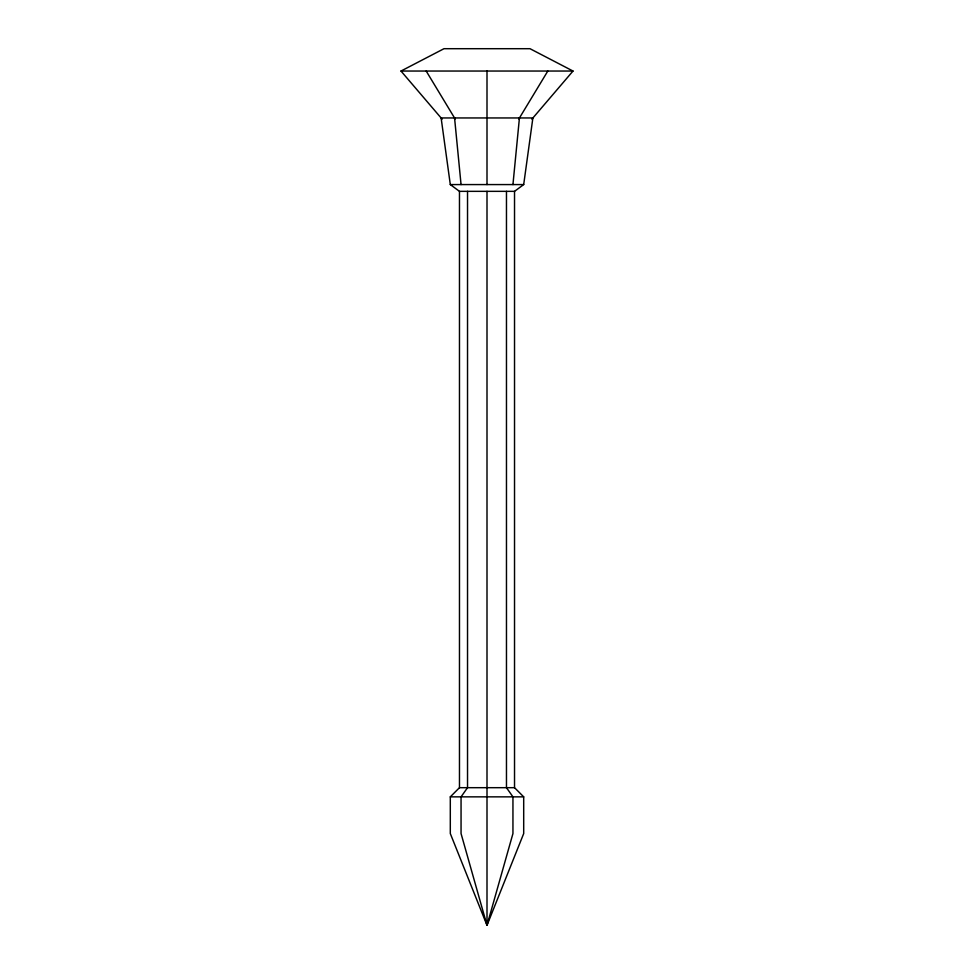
<?xml version="1.0" encoding="UTF-8"?>
<svg xmlns="http://www.w3.org/2000/svg" width="974" height="974" viewBox="0 0 974 974"><rect width="100%" height="100%" fill="white"/><g stroke="black" fill="none" stroke-linecap="round" stroke-linejoin="round"><path stroke-width="1.46" d="M512.945 184.573L519.434 117.951M523.695 184.573L532.875 117.951L441.125 117.951L450.305 184.573L459.472 191.342L514.528 191.342L523.695 184.573L450.305 184.573M459.472 191.342L459.472 787.686L450.305 796.854L450.305 833.561L487 925.3L512.945 833.561L512.945 796.854L506.468 787.686L506.468 191.342M467.532 191.342L467.532 787.686L461.055 796.854L461.055 833.561L487 925.3L523.695 833.561L523.695 796.854L514.528 787.686L514.528 191.342M518.838 118.986L547.814 71.041M531.877 119.157L573.004 71.041L530.002 48.7L443.998 48.7L400.996 71.041L442.123 119.157M400.996 71.041L573.004 71.041M459.472 787.686L514.528 787.686M450.305 796.854L523.695 796.854M426.186 71.041L455.162 118.986M454.566 117.951L461.055 184.573M487 71.041L487 184.573M487 191.342L487 925.3"/></g></svg>
